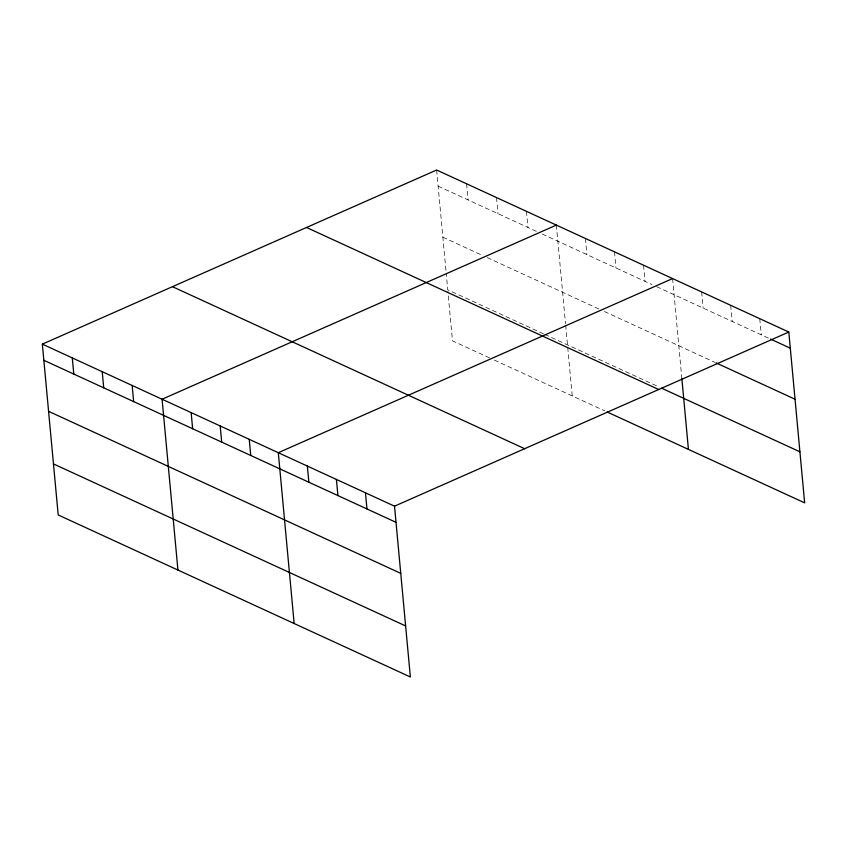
<?xml version="1.0" encoding="UTF-8"?>
<svg xmlns="http://www.w3.org/2000/svg" width="847" height="847" viewBox="0 0 847 847"><rect width="100%" height="100%" fill="white"/><g stroke="black" fill="none" stroke-linecap="round" stroke-linejoin="round"><path stroke-width="0.64" stroke-dasharray="4.24 3.18" d="M438.132 186.149L536.32 231.326M542.302 234.079L651.999 284.55M656.658 286.688L769.383 338.556M442.865 237.192L482.377 255.371M487.173 257.573L599.792 309.388M604.44 311.527L714.847 362.325M543.53 333.856L447.745 289.78L446.284 274.005M544.737 334.406L659.294 387.111M489.598 357.9L452.478 340.822L447.862 291.093M494.383 360.102L604.758 410.89M759.748 318.673L761.252 334.809M730.696 305.312L732.189 321.447M701.644 291.94L703.137 308.075M672.592 278.568L681.867 378.62M643.529 265.206L645.033 281.342M614.477 251.834L615.981 267.97M585.425 238.473L586.918 254.608M556.373 225.101L565.531 323.84M565.658 325.153L572.223 395.92M526.442 211.327L527.935 227.462M496.501 197.563L498.004 213.698M466.57 183.788L468.063 199.924M436.639 170.014L446.157 272.692"/><path stroke-width="1.27" d="M42.35 344.147L394.522 506.178L410.361 676.986L58.199 514.955L42.35 344.147L436.639 170.014L788.801 332.045L804.65 502.853L607.087 411.96M556.373 225.101L162.084 399.233L177.934 570.052M672.592 278.568L278.303 452.7L294.153 623.519M394.522 506.178L788.801 332.045M770.548 339.086L790.304 348.181M716.011 362.865L795.037 399.223M661.613 388.18L799.917 451.811M306.519 227.472L658.691 389.504M172.46 286.678L524.632 448.709M43.843 360.282L396.015 522.313M48.586 411.324L400.747 573.355M53.456 463.912L405.628 625.944M681.867 378.62L688.431 449.386M365.47 492.806L366.963 508.941M336.407 479.444L337.911 495.58M307.355 466.072L308.859 482.208M249.251 439.339L250.744 455.474M220.199 425.967L221.692 442.102M191.147 412.605L192.64 428.741M132.153 385.459L133.646 401.594M102.222 371.695L103.715 387.831M72.281 357.921L73.784 374.056"/></g></svg>
